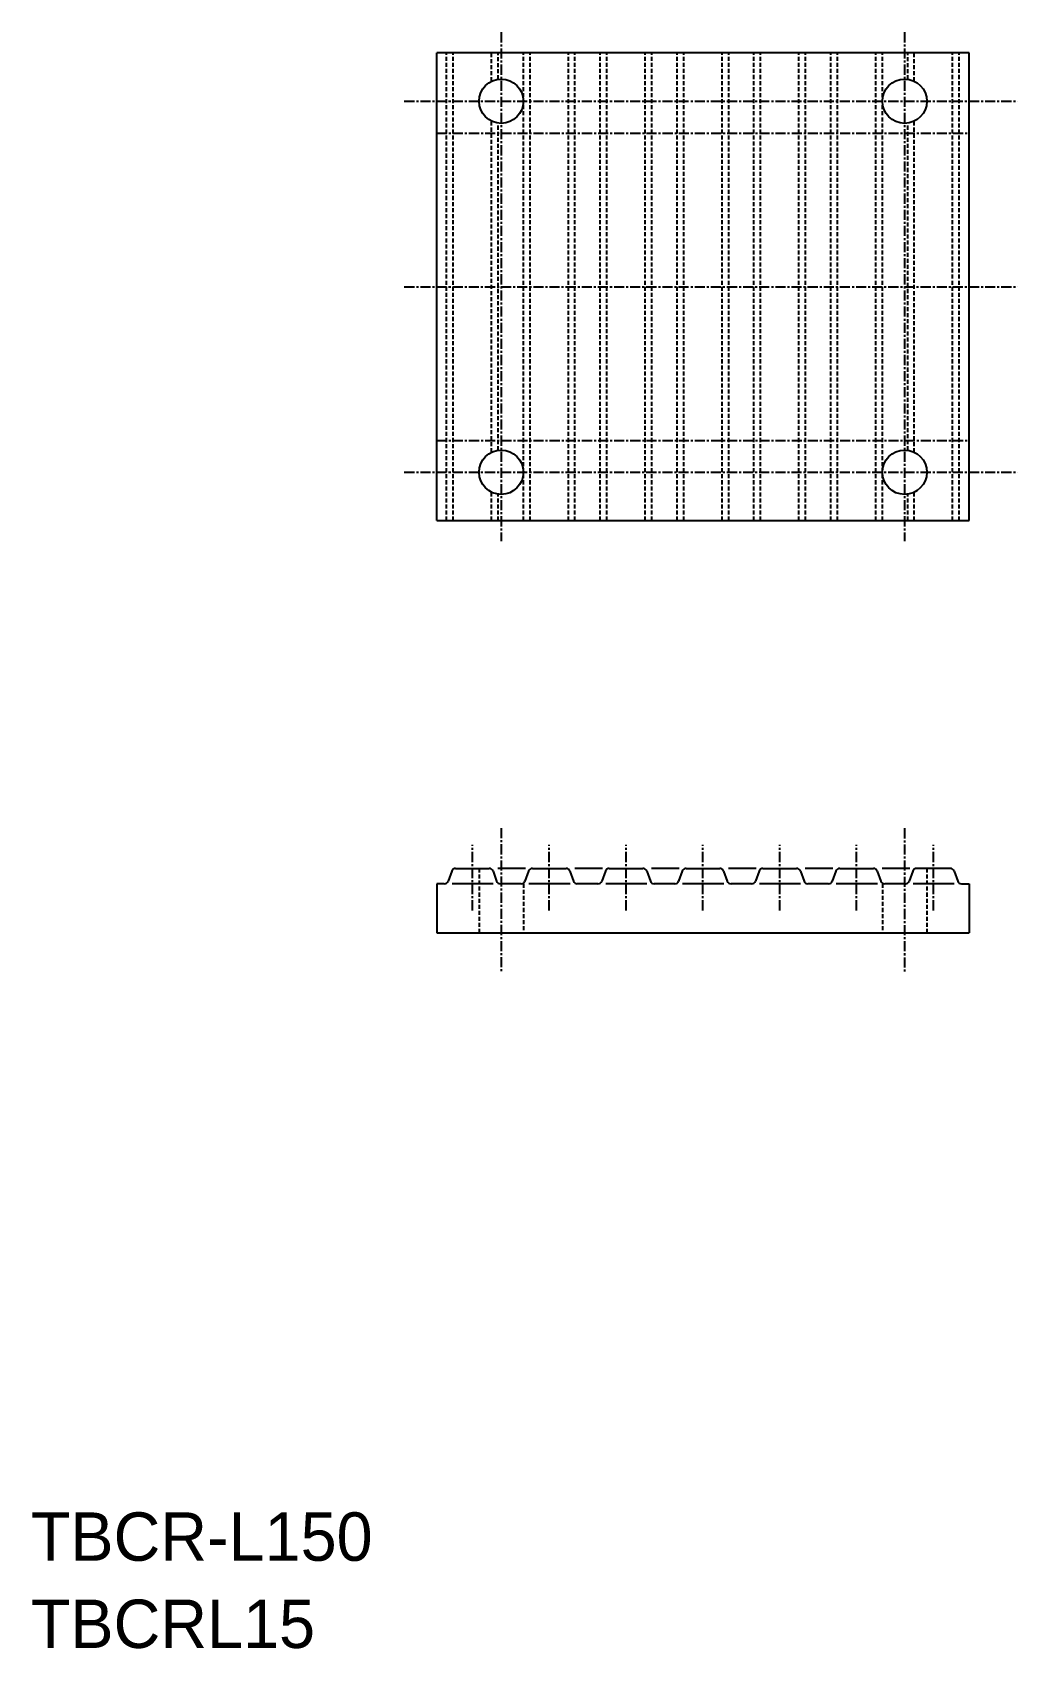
# Model space of a CAD drawing. Extents: x -286 to -164, y -61 to 139.
import ezdxf

# ---------------------------------------------------------------- set-up
doc = ezdxf.new("R2010")
doc.units = 0
doc.linetypes.add('CENTER', pattern=[2, 1.25, -0.25, 0.25, -0.25])
doc.linetypes.add('DASHED', pattern=[0.75, 0.5, -0.25])
doc.layers.get('0').update_dxf_attribs({"linetype": 'CONTINUOUS'})
doc.layers.add('CENTER', color=1, linetype='CENTER')

msp = doc.modelspace()

# ---------------------------------------------------------------- linework, layer by layer
at = {"color": 7, "linetype": 'CONTINUOUS'}
for p, q in [((-169.68, 136.95), (-235.68, 136.95)), ((-235.68, 78.95), (-235.68, 136.95)), ((-169.68, 78.95), (-169.68, 136.95)), ((-235.68, 78.95), (-169.68, 78.95)), ((-233.81, 35.5), (-234.27, 34.26)), ((-233.34, 35.83), (-229.17, 35.83)), ((-228.7, 35.5), (-228.25, 34.26)), ((-224.66, 35.83), (-228.1, 35.83)), ((-224.29, 35.5), (-224.74, 34.26)), ((-223.82, 35.83), (-219.64, 35.83)), ((-219.17, 35.5), (-218.72, 34.26)), ((-215.13, 35.83), (-218.57, 35.83)), ((-214.76, 35.5), (-215.22, 34.26)), ((-214.29, 35.83), (-210.12, 35.83)), ((-209.65, 35.5), (-209.2, 34.26)), ((-205.61, 35.83), (-209.05, 35.83)), ((-205.24, 35.5), (-205.69, 34.26)), ((-204.77, 35.83), (-200.59, 35.83)), ((-200.12, 35.5), (-199.67, 34.26)), ((-196.08, 35.83), (-199.52, 35.83)), ((-195.71, 35.5), (-196.17, 34.26)), ((-195.24, 35.83), (-191.07, 35.83)), ((-190.6, 35.5), (-190.15, 34.26)), ((-186.56, 35.83), (-190, 35.83)), ((-186.19, 35.5), (-186.64, 34.26)), ((-185.72, 35.83), (-181.54, 35.83)), ((-181.07, 35.5), (-180.62, 34.26)), ((-177.03, 35.83), (-180.47, 35.83)), ((-176.66, 35.5), (-177.12, 34.26)), ((-172.02, 35.83), (-176.19, 35.83)), ((-171.55, 35.5), (-171.1, 34.26)), ((-235.68, 33.93), (-235.68, 27.83)), ((-234.74, 33.93), (-235.68, 33.93)), ((-228.68, 33.93), (-233.77, 33.93)), ((-225.21, 33.93), (-227.78, 33.93)), ((-219.15, 33.93), (-224.25, 33.93)), ((-215.69, 33.93), (-218.25, 33.93)), ((-209.63, 33.93), (-214.72, 33.93)), ((-206.16, 33.93), (-208.73, 33.93)), ((-200.1, 33.93), (-205.2, 33.93)), ((-196.64, 33.93), (-199.2, 33.93)), ((-190.58, 33.93), (-195.67, 33.93)), ((-187.11, 33.93), (-189.68, 33.93)), ((-181.05, 33.93), (-186.15, 33.93)), ((-177.59, 33.93), (-180.15, 33.93)), ((-171.53, 33.93), (-176.62, 33.93)), ((-170.63, 33.93), (-169.68, 33.93)), ((-169.68, 33.93), (-169.68, 27.83)), ((-235.68, 27.83), (-169.68, 27.83))]:
    msp.add_line(p, q, dxfattribs=at)
at = {"color": 3, "linetype": 'DASHED'}
for p, q in [((-234.45, 78.95), (-234.45, 136.95)), ((-233.63, 78.95), (-233.63, 136.95)), ((-228.88, 133.42), (-228.88, 136.95)), ((-228.06, 133.67), (-228.06, 136.95)), ((-224.92, 78.95), (-224.92, 136.95)), ((-224.11, 78.95), (-224.11, 136.95)), ((-219.36, 78.95), (-219.36, 136.95)), ((-218.54, 78.95), (-218.54, 136.95)), ((-215.4, 78.95), (-215.4, 136.95)), ((-214.58, 78.95), (-214.58, 136.95)), ((-209.83, 78.95), (-209.83, 136.95)), ((-209.01, 78.95), (-209.01, 136.95)), ((-205.87, 78.95), (-205.87, 136.95)), ((-205.06, 78.95), (-205.06, 136.95)), ((-200.31, 78.95), (-200.31, 136.95)), ((-199.49, 78.95), (-199.49, 136.95)), ((-196.35, 78.95), (-196.35, 136.95)), ((-195.53, 78.95), (-195.53, 136.95)), ((-190.78, 78.95), (-190.78, 136.95)), ((-189.96, 78.95), (-189.96, 136.95)), ((-186.82, 78.95), (-186.82, 136.95)), ((-186.01, 78.95), (-186.01, 136.95)), ((-181.26, 78.95), (-181.26, 136.95)), ((-180.44, 78.95), (-180.44, 136.95)), ((-177.3, 133.67), (-177.3, 136.95)), ((-176.48, 133.42), (-176.48, 136.95)), ((-171.73, 78.95), (-171.73, 136.95)), ((-170.91, 78.95), (-170.91, 136.95)), ((-228.88, 87.42), (-228.88, 128.47)), ((-176.48, 87.42), (-176.48, 128.47)), ((-228.06, 87.67), (-228.06, 128.23)), ((-177.3, 87.67), (-177.3, 128.23)), ((-228.88, 78.95), (-228.88, 82.47)), ((-228.06, 78.95), (-228.06, 82.23)), ((-177.3, 78.95), (-177.3, 82.23)), ((-176.48, 78.95), (-176.48, 82.47)), ((-230.43, 35.83), (-230.43, 27.83)), ((-174.93, 35.83), (-174.93, 27.83)), ((-224.93, 33.93), (-224.93, 27.83)), ((-180.43, 33.93), (-180.43, 27.83))]:
    msp.add_line(p, q, dxfattribs=at)
at = {"color": 7, "linetype": 'CONTINUOUS'}
for centre in [(-227.68, 130.95), (-177.68, 130.95), (-227.68, 84.95), (-177.68, 84.95)]:
    msp.add_circle(centre, 2.75, dxfattribs=at)
for centre, start, end in [((-234.74, 34.43), 270, 340), ((-233.34, 35.33), 90, 160), ((-229.17, 35.33), 20, 90), ((-227.78, 34.43), 200, 270), ((-225.21, 34.43), 270, 340), ((-223.82, 35.33), 90, 160), ((-219.64, 35.33), 20, 90), ((-218.25, 34.43), 200, 270), ((-215.69, 34.43), 270, 340), ((-214.29, 35.33), 90, 160), ((-210.12, 35.33), 20, 90), ((-208.73, 34.43), 200, 270), ((-206.16, 34.43), 270, 340), ((-204.77, 35.33), 90, 160), ((-200.59, 35.33), 20, 90), ((-199.2, 34.43), 200, 270), ((-196.64, 34.43), 270, 340), ((-195.24, 35.33), 90, 160), ((-191.07, 35.33), 20, 90), ((-189.68, 34.43), 200, 270), ((-187.11, 34.43), 270, 340), ((-185.72, 35.33), 90, 160), ((-181.54, 35.33), 20, 90), ((-180.15, 34.43), 200, 270), ((-177.59, 34.43), 270, 340), ((-176.19, 35.33), 90, 160), ((-172.02, 35.33), 20, 90), ((-170.63, 34.43), 200, 270)]:
    msp.add_arc(centre, 0.5, start, end, dxfattribs=at)
at = {"layer": 'CENTER', "color": 1, "linetype": 'CENTER'}
for p, q in [((-227.68, 139.49), (-227.68, 76.41)), ((-177.68, 139.49), (-177.68, 76.41)), ((-239.7, 130.95), (-163.67, 130.95)), ((-235.68, 127), (-169.68, 127)), ((-239.7, 107.95), (-163.67, 107.95)), ((-235.68, 88.9), (-169.68, 88.9)), ((-239.7, 84.95), (-163.67, 84.95)), ((-227.68, 40.83), (-227.68, 22.83)), ((-177.68, 40.81), (-177.68, 22.83)), ((-231.26, 30.63), (-231.26, 38.76)), ((-221.73, 30.63), (-221.73, 38.76)), ((-212.21, 30.63), (-212.21, 38.76)), ((-202.68, 30.63), (-202.68, 38.76)), ((-193.16, 30.63), (-193.16, 38.76)), ((-183.63, 30.63), (-183.63, 38.76)), ((-174.11, 30.63), (-174.11, 38.76))]:
    msp.add_line(p, q, dxfattribs=at)

# ---------------------------------------------------------------- texts
at = {"color": 7, "linetype": 'CONTINUOUS'}
for s, p in [('TBCR-L150', (-285.99, -50)), ('TBCRL15', (-285.99, -60.81))]:
    msp.add_text(s, height=6, dxfattribs=at).set_placement(p)

doc.saveas('drawing.dxf')
